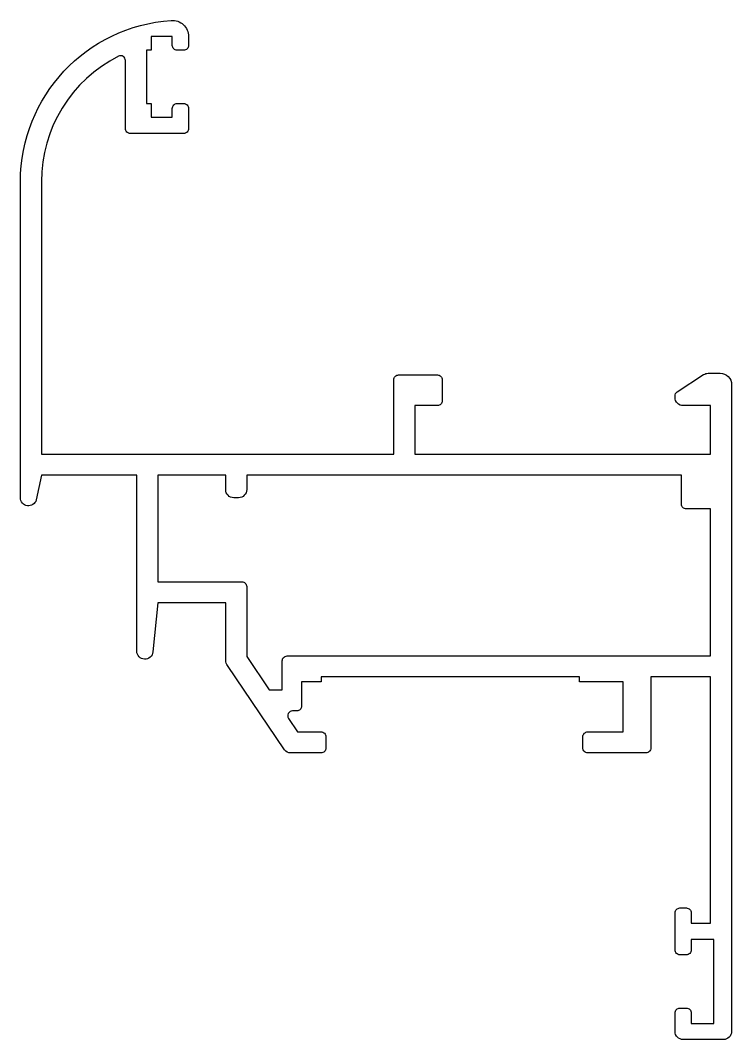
# Model space of a CAD drawing. Extents: x 147.1 to 191.1, y 174.6 to 237.7.
import ezdxf

# ---------------------------------------------------------------- set-up
doc = ezdxf.new("R2010")
doc.units = 0
doc.layers.get('0').update_dxf_attribs({"linetype": 'CONTINUOUS'})

msp = doc.modelspace()

# ---------------------------------------------------------------- linework, layer by layer
for points in [[(164.172, 194.956), (163.909, 194.956, 0.601055), (163.661, 194.488), (164.223, 193.656), (165.672, 193.656, -0.414214), (165.972, 193.356), (165.972, 192.656, -0.414214), (165.672, 192.356), (163.795, 192.356, -0.226318), (163.407, 192.541), (159.884, 197.758, -0.171791), (159.772, 198.073), (159.772, 201.656), (155.572, 201.656), (155.27, 198.607, -0.951753), (154.272, 198.656), (154.272, 209.556), (148.372, 209.556), (148.054, 208.016, -0.871754), (147.072, 208.151), (147.072, 227.726, -0.394805), (156.406, 237.704, -0.433892), (157.472, 236.706), (157.472, 236.156, -0.414214), (157.172, 235.856), (156.772, 235.856, -0.414214), (156.472, 236.156), (156.472, 236.706), (155.172, 236.706), (155.172, 235.856), (154.872, 235.856), (154.872, 234.206), (154.872, 232.556), (155.172, 232.556), (155.172, 231.706), (156.472, 231.706), (156.472, 232.256, -0.414214), (156.772, 232.556), (157.172, 232.556, -0.414214), (157.472, 232.256), (157.472, 231.006, -0.414214), (157.172, 230.706), (153.872, 230.706, -0.414214), (153.572, 231.006), (153.572, 235.217, 0.559434), (153.137, 235.485, 0.282517), (148.372, 227.726), (148.372, 210.856), (170.172, 210.856), (170.172, 215.456, -0.414214), (170.472, 215.756), (172.872, 215.756, -0.414214), (173.172, 215.456), (173.172, 214.156, -0.414214), (172.872, 213.856), (171.472, 213.856), (171.472, 210.856), (189.772, 210.856), (189.772, 213.856), (188.072, 213.856, -0.414214), (187.572, 214.356), (187.572, 214.454, -0.253071), (187.708, 214.705), (189.343, 215.774, -0.145854), (189.616, 215.856), (190.372, 215.856, -0.414214), (191.072, 215.156), (191.072, 204.506), (191.072, 175.106, -0.414214), (190.572, 174.606), (188.072, 174.606, -0.414214), (187.572, 175.106), (187.572, 176.256, -0.414214), (187.872, 176.556), (188.272, 176.556, -0.414214), (188.572, 176.256), (188.572, 175.606), (189.972, 175.606), (189.972, 180.806), (188.572, 180.806), (188.572, 180.156, -0.414214), (188.272, 179.856), (187.872, 179.856, -0.414214), (187.572, 180.156), (187.572, 182.456, -0.414214), (187.872, 182.756), (188.272, 182.756, -0.414214), (188.572, 182.456), (188.572, 181.806), (189.772, 181.806), (189.772, 197.056), (186.072, 197.056), (186.072, 192.656, -0.414214), (185.772, 192.356), (182.172, 192.356, -0.414214), (181.872, 192.656), (181.872, 193.356, -0.414214), (182.172, 193.656), (184.372, 193.656), (184.372, 196.756), (181.672, 196.756), (181.672, 197.056), (165.672, 197.056), (165.672, 196.756), (164.472, 196.756), (164.472, 195.256, -0.414214)], [(161.072, 202.656), (161.072, 198.321), (162.467, 196.256), (163.272, 196.256), (163.272, 198.056, -0.414214), (163.572, 198.356), (189.772, 198.356), (189.772, 207.456), (188.272, 207.456, -0.414214), (187.972, 207.756), (187.972, 209.556), (161.072, 209.556), (161.072, 208.656, -0.414214), (160.572, 208.156), (160.272, 208.156, -0.414214), (159.772, 208.656), (159.772, 209.556), (155.572, 209.556), (155.572, 202.956), (160.772, 202.956, -0.414214)]]:
    msp.add_lwpolyline(points, format="xyb", close=True)

doc.saveas('drawing.dxf')
